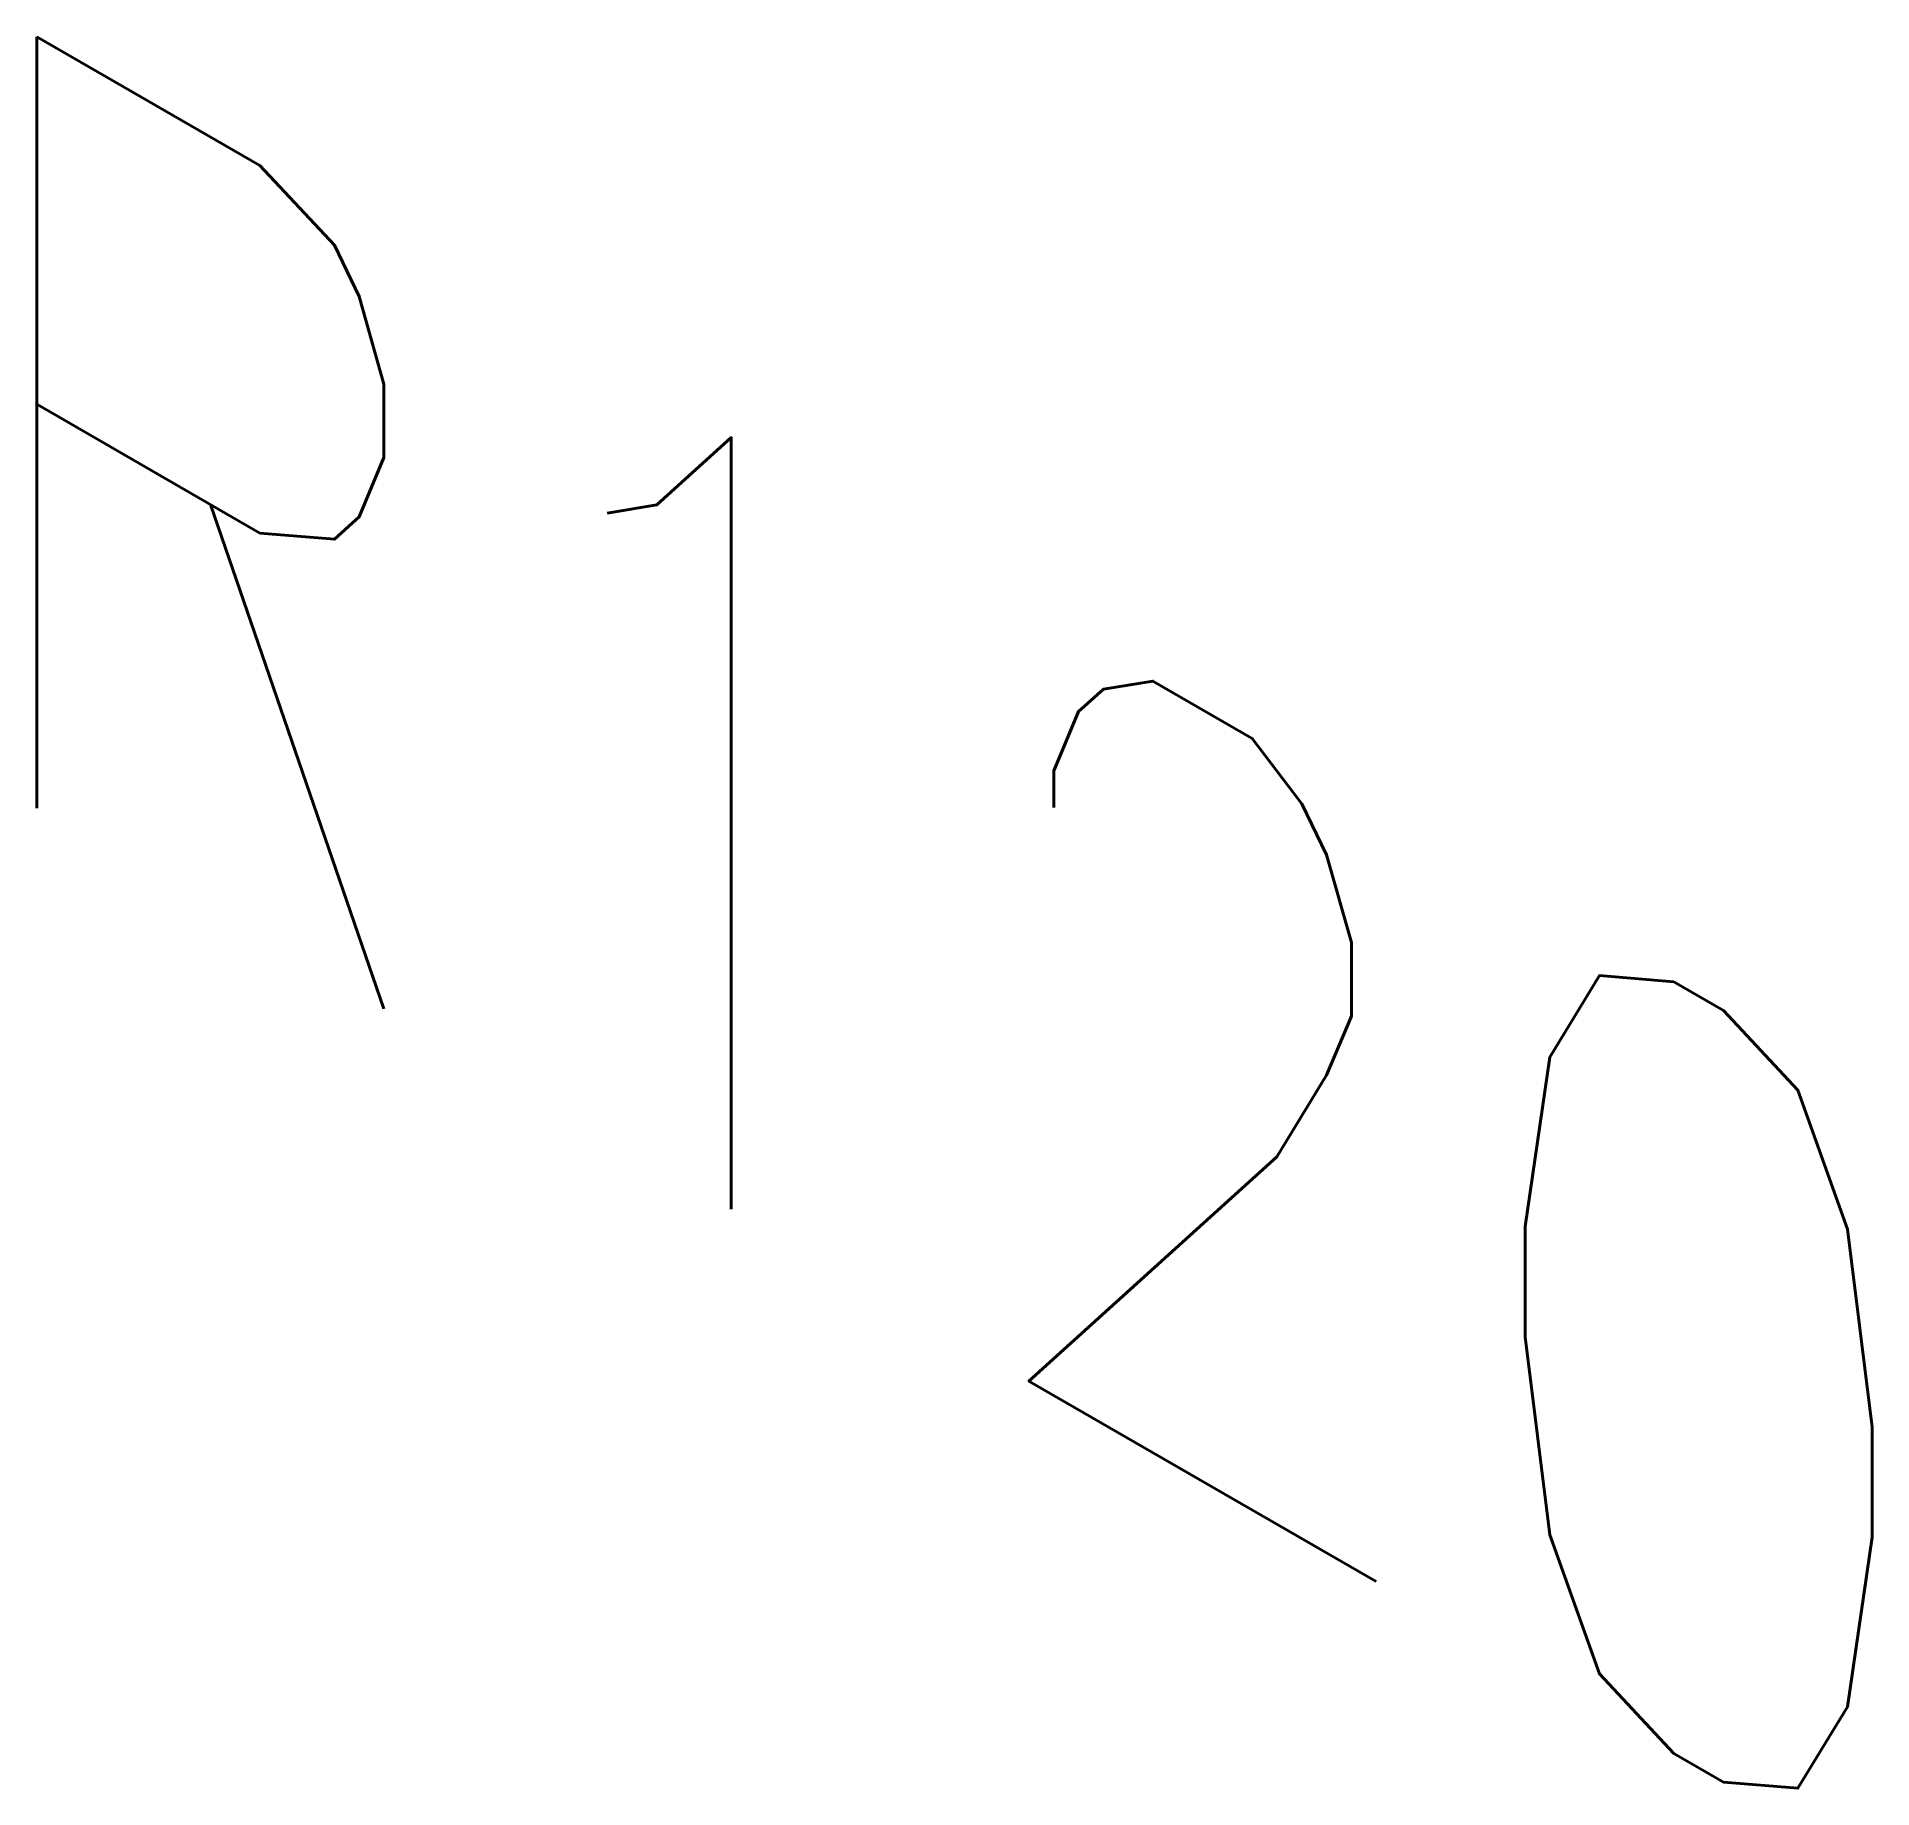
# Model space of a CAD drawing. Header units: millimetres. Extents: x -10186.779 to -10185.955, y -42.262 to -41.476.
import ezdxf

# ---------------------------------------------------------------- set-up
doc = ezdxf.new("R2010")
doc.units = ezdxf.units.MM
doc.layers.add('Tub_iso_texto_r120', color=4, linetype='Continuous')
doc.styles.add('r120', font='romans.shx')

msp = doc.modelspace()

# ---------------------------------------------------------------- texts
at = {"layer": 'Tub_iso_texto_r120', "style": 'r120', "oblique": 330}
msp.add_text('R120', height=0.3, rotation=329.99993, dxfattribs=at).set_placement((-10186.82311, -41.79645))

doc.saveas('drawing.dxf')
